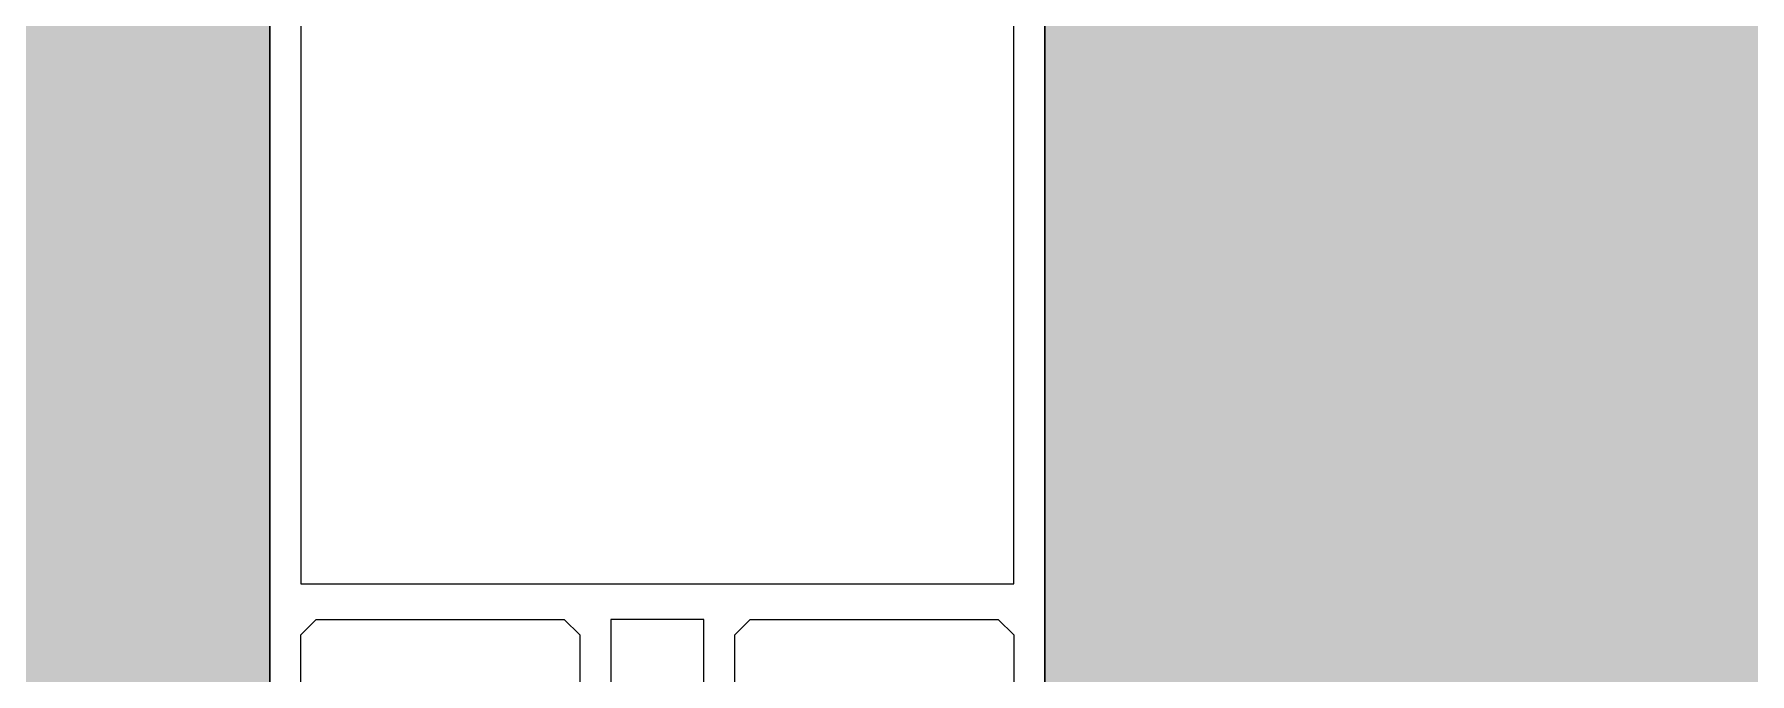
# Model space of a CAD drawing. Header units: millimetres. Extents: x -68946 to 690821, y -552984 to 293768.
# Drawn here: x 124842.7 to 124953.4, y -218700.4 to -218659.2 of the extents above; entities that cross this region are included whole.
import ezdxf

# ---------------------------------------------------------------- set-up
doc = ezdxf.new("R2010")
doc.units = ezdxf.units.MM
for name, color, linetype, lineweight in [('A-GLAZ-CWMG-MCUT', 250, 'Continuous', 9), ('A-GLAZ-CWMG-OTLN', 250, 'Continuous', 5), ('G-XREF-____-OTLN', 250, 'Continuous', 9)]:
    doc.layers.add(name, color=color, linetype=linetype, lineweight=lineweight)

# ---------------------------------------------------------------- blocks, each defined once
blk = doc.blocks.new('Прямоугольный импост - Рядовой 50х200-40428489-АР1_Маркировочный план 3 этажа секция 2_3')
at = {"layer": 'A-GLAZ-CWMG-OTLN'}
blk.add_hatch(color=10, dxfattribs=at).paths.add_polyline_path([(85205, 39775.02), (85205, 39975.02), (84195, 39975.02), (84195, 39775.02), (85204.87, 39775.02)])
at = {"layer": 'A-GLAZ-CWMG-MCUT', "lineweight": 5}
for p, q in [((84195, 39975.02), (84195, 39842.92)), ((85205, 39842.92), (85205, 39975.02))]:
    blk.add_line(p, q, dxfattribs=at)
blk = doc.blocks.new('Прямоугольный импост - 200_dwg-17677014-АР1_Маркировочный план 3 этажа секция 2_3')
at = {"layer": 'G-XREF-____-OTLN', "flags": 128}
for points in [[(228001.45, 196764.97), (228001.45, 196794.97), (228002.45, 196795.97), (228018.45, 196795.97), (228019.45, 196794.97), (228019.45, 196790.97)], [(228021.45, 196781.97), (228021.45, 196911.97)], [(227971.45, 196911.97), (227971.45, 196781.97)], [(227973.45, 196790.97), (227973.45, 196794.97), (227974.45, 196795.97), (227990.45, 196795.97), (227991.45, 196794.97), (227991.45, 196764.97)]]:
    blk.add_lwpolyline(points, dxfattribs=at)
for points in [[(227973.45, 196906.97), (227973.45, 196798.27), (228019.45, 196798.27), (228019.45, 196906.97)], [(227993.45, 196795.97), (227993.45, 196785.27), (227999.45, 196785.27), (227999.45, 196795.97)]]:
    blk.add_lwpolyline(points, close=True, dxfattribs=at)
blk = doc.blocks.new('Прямоугольный импост - 200_dwg-V211-АР1_Маркировочный план 3 этажа секция 2_3')
at = {"layer": 'G-XREF-____-OTLN', "flags": 128}
for points in [[(228001.45, 196764.97), (228001.45, 196794.97), (228002.45, 196795.97), (228018.45, 196795.97), (228019.45, 196794.97), (228019.45, 196790.97)], [(228021.45, 196781.97), (228021.45, 196911.97)], [(227971.45, 196911.97), (227971.45, 196781.97)], [(227973.45, 196790.97), (227973.45, 196794.97), (227974.45, 196795.97), (227990.45, 196795.97), (227991.45, 196794.97), (227991.45, 196764.97)]]:
    blk.add_lwpolyline(points, dxfattribs=at)
for points in [[(227973.45, 196906.97), (227973.45, 196798.27), (228019.45, 196798.27), (228019.45, 196906.97)], [(227993.45, 196795.97), (227993.45, 196785.27), (227999.45, 196785.27), (227999.45, 196795.97)]]:
    blk.add_lwpolyline(points, close=True, dxfattribs=at)
blk = doc.blocks.new('Прямоугольный импост - 42х50х200h-V217-АР1_Маркировочный план 3 этажа секция 2_3')
for name in ['Прямоугольный импост - 200_dwg-17677014-АР1_Маркировочный план 3 этажа секция 2_3', 'Прямоугольный импост - 200_dwg-V211-АР1_Маркировочный план 3 этажа секция 2_3']:
    blk.add_blockref(name, (-227996.45, -196751.8))

msp = doc.modelspace()

# ---------------------------------------------------------------- block references
at = {"layer": 'A-GLAZ-CWMG-OTLN'}
for p in [(39652.9057, -258555.9292), (40712.9057, -258555.9292)]:
    msp.add_blockref('Прямоугольный импост - Рядовой 50х200-40428489-АР1_Маркировочный план 3 этажа секция 2_3', p, dxfattribs=at)
at = {"layer": 'G-XREF-____-OTLN'}
msp.add_blockref('Прямоугольный импост - 42х50х200h-V217-АР1_Маркировочный план 3 этажа секция 2_3', (124882.9057, -218741.1056), dxfattribs=at)

doc.saveas('drawing.dxf')
